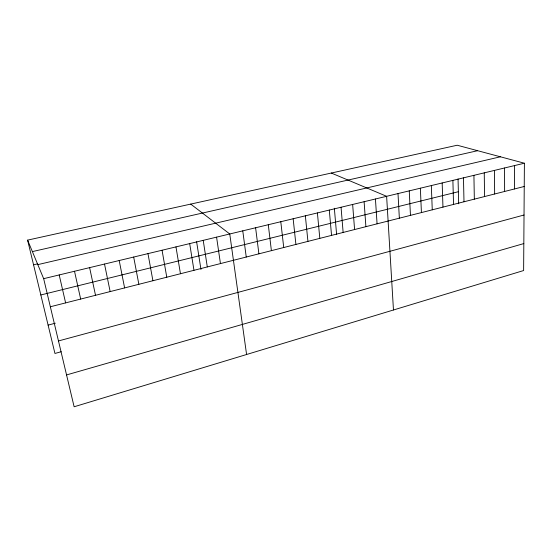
<?xml version="1.0" encoding="UTF-8"?>
<svg xmlns="http://www.w3.org/2000/svg" width="552" height="552" viewBox="0 0 552 552"><rect width="100%" height="100%" fill="white"/><g stroke="black" fill="none" stroke-linecap="round" stroke-linejoin="round"><path stroke-width="0.83" d="M514.478 188.963L514.54 165.579M524.4 163.213L523.627 270.542L74.127 406.769L43.663 278.67L27.6 240.127L457.208 145.231L524.4 163.213L43.663 278.67M66.557 374.932L523.82 243.577M61.217 351.727L54.945 353.459L27.6 240.127M58.471 340.95L524.027 215.011M48.1 325.1L55.29 323.217M50.342 306.767L524.234 186.486M40.834 294.968L458.367 191.71M33.555 264.801L37.702 263.835M37.812 264.629L500.409 156.796M32.375 251.595L477.639 150.696M331.31 173.038L386.621 196.305L393.466 309.989M190.716 204.095L229.756 233.979L246.585 354.508M59.202 274.937L65.612 302.889M74.513 271.26L80.668 299.067M89.617 267.63L95.517 295.299M104.514 264.056L110.158 291.58M119.197 260.53L124.607 287.916M133.681 257.053L138.856 284.301M147.97 253.616L152.911 280.733M162.06 250.235L166.78 277.214M175.964 246.896L180.463 273.737M189.681 243.605L193.966 270.314M196.615 241.728L200.962 269.466M203.219 240.348L207.297 266.926M216.577 237.146L220.448 263.587M242.763 230.853L246.247 257.039M255.604 227.769L258.902 253.83M268.286 224.726L271.391 250.663M280.795 221.718L283.728 247.531M293.153 218.751L295.906 244.439M305.353 215.818L307.933 241.383M317.4 212.927L319.815 238.367M329.296 210.07L331.545 235.393M334.346 208.242L336.61 234.483M341.046 207.248L343.137 232.454M352.645 204.461L354.584 229.542M364.113 201.708L365.893 226.672M375.436 198.989L377.071 223.836M398.006 193.566L399.351 218.185M409.253 190.868L410.453 215.363M420.362 188.197L421.417 212.582M431.333 185.569L432.257 209.829M442.173 182.96L442.959 207.11M452.881 180.387L453.544 204.426M458.05 178.965L458.671 203.798M463.466 177.847L463.997 201.777M473.92 175.336L474.334 199.155M484.256 172.852L484.546 196.56M494.468 170.402L494.64 194M504.562 167.98L504.618 191.468"/></g></svg>
